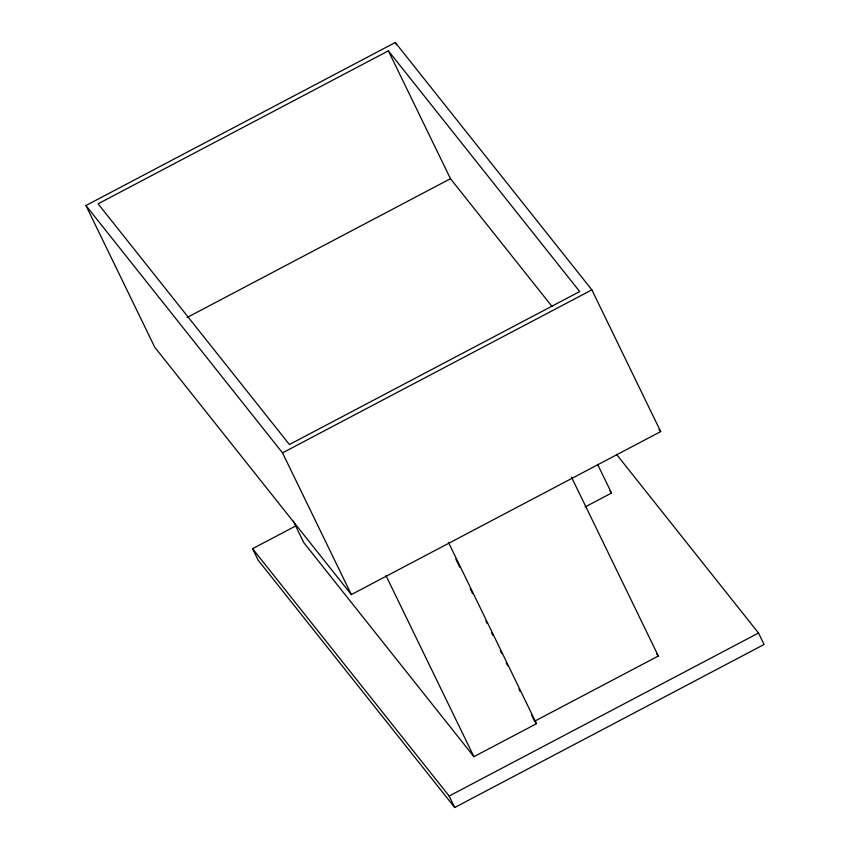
<?xml version="1.0" encoding="UTF-8"?>
<svg xmlns="http://www.w3.org/2000/svg" width="850" height="850" viewBox="0 0 850 850"><rect width="100%" height="100%" fill="white"/><g stroke="black" fill="none" stroke-linecap="round" stroke-linejoin="round"><path stroke-width="1.27" d="M85.935 205.509L395.282 42.5L591.866 289.85L660.694 431.587L351.337 594.596L154.753 347.246L85.935 205.509L282.519 452.869L351.337 594.596M388.386 50.841L98.101 203.809L289.414 444.518L579.689 291.561L388.386 50.841L450.479 178.702L551.905 306.329M187.117 317.486L450.479 178.702M282.519 452.869L591.866 289.85M616.441 454.272L758.508 633.027L764.065 644.491L454.718 807.5L258.134 560.15L252.567 548.686L295.928 525.842M585.066 506.972L611.511 493.043L597.624 464.429M571.487 477.137L658.346 656.019L534.565 721.236L531.675 715.275M293.324 521.103L303.737 542.566L473.907 756.681L536.52 723.69L448.502 542.428M252.567 548.686L449.151 796.036L758.508 633.027M659.037 429.505L660.694 431.587M609.875 490.981L611.511 493.043M656.689 653.937L658.346 656.019M535.213 722.054L536.52 723.69M395.282 42.5L396.44 44.88M455.812 559.056L459.871 567.407M470.294 588.869L472.611 593.64M485.924 621.063L487.082 623.454M491.714 632.995L492.873 635.375M500.406 650.877L501.564 653.268M506.196 662.809L507.354 665.189M518.936 689.042L520.094 691.422M385.932 575.503L473.907 756.681M449.151 796.036L454.718 807.5"/></g></svg>
